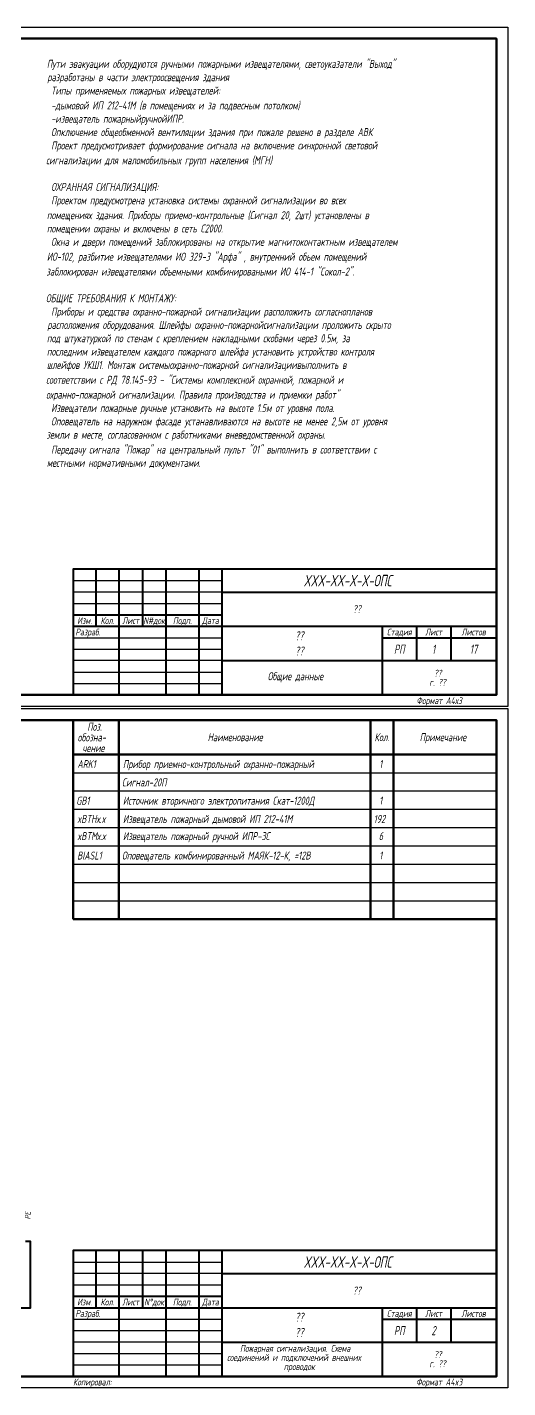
# Model space of a CAD drawing. Extents: x 0 to 1720, y -2086 to 3873.
# Drawn here: x 420 to 630, y 3278 to 3873 of the extents above; entities that cross this region are included whole.
import ezdxf
from ezdxf.enums import TextEntityAlignment as Align

# ---------------------------------------------------------------- set-up
doc = ezdxf.new("R2010")
doc.units = 0
doc.layers.add('EL_DEVICE', color=1, linetype='Continuous', lineweight=40)
doc.layers.add('TABLE', color=7, linetype='Continuous', lineweight=50)
for name, color, linetype in [('FORMAT', 134, 'Continuous'), ('TEXT', 4, 'Continuous'), ('WINOSKA', 251, 'Continuous')]:
    doc.layers.add(name, color=color, linetype=linetype)
doc.styles.add('R2_5', font='romant.shx', dxfattribs={"width": 0.65, "oblique": 12, "height": 2.5})

msp = doc.modelspace()

# ---------------------------------------------------------------- linework, layer by layer
at = {"layer": 'EL_DEVICE'}
msp.add_lwpolyline([(385.41, 3342), (379.41, 3342), (379.41, 3313), (421.41, 3313), (421.41, 3342), (419.16, 3342)], dxfattribs=at)
at = {"layer": 'FORMAT', "lineweight": 40}
for p, q in [((450, 3636), (450, 3611)), ((460, 3636), (460, 3581)), ((470.31, 3636), (470.31, 3611)), ((480.5, 3636), (480.5, 3581)), ((495, 3636), (495, 3581)), ((505, 3636), (505, 3581)), ((505, 3626), (625, 3626)), ((440, 3616), (505, 3616)), ((440, 3611), (625, 3611)), ((575.08, 3611), (575.08, 3581)), ((575.08, 3606), (625, 3606)), ((590.08, 3611), (590.08, 3596)), ((605.08, 3611), (605.08, 3596)), ((505, 3596), (625, 3596)), ((450, 3338), (450, 3313)), ((460, 3338), (460, 3283)), ((470.31, 3338), (470.31, 3313)), ((480.5, 3338), (480.5, 3283)), ((495, 3338), (495, 3283)), ((505, 3338), (505, 3283)), ((505, 3328), (625, 3328)), ((440, 3318), (505, 3318)), ((440, 3313), (625, 3313)), ((575.08, 3313), (575.08, 3283)), ((590.08, 3313), (590.08, 3298)), ((605.08, 3313), (605.08, 3298)), ((575.08, 3308), (625, 3308)), ((505, 3298), (625, 3298))]:
    msp.add_line(p, q, dxfattribs=at)
at = {"layer": 'FORMAT', "lineweight": -3}
for p, q in [((440, 3631), (505, 3631)), ((505, 3626), (440, 3626)), ((440, 3621), (505, 3621)), ((440, 3606), (505, 3606)), ((440, 3601), (505, 3601)), ((505, 3596), (440, 3596)), ((440, 3591), (505, 3591)), ((440, 3586), (505, 3586)), ((440, 3333), (505, 3333)), ((505, 3328), (440, 3328)), ((440, 3323), (505, 3323)), ((440, 3308), (505, 3308)), ((440, 3303), (505, 3303)), ((505, 3298), (440, 3298)), ((440, 3293), (505, 3293)), ((440, 3288), (505, 3288))]:
    msp.add_line(p, q, dxfattribs=at)
at = {"layer": 'FORMAT'}
for points in [[(0, 3873), (630, 3873), (630, 3576), (0, 3576)], [(0, 3575), (630, 3575), (630, 3278), (0, 3278)]]:
    msp.add_lwpolyline(points, close=True, dxfattribs=at)
at = {"layer": 'FORMAT', "lineweight": 50}
for points in [[(20, 3581), (20, 3868), (625, 3868), (625, 3581)], [(20, 3283), (20, 3570), (625, 3570), (625, 3283)]]:
    msp.add_lwpolyline(points, close=True, dxfattribs=at)
at = {"layer": 'FORMAT', "lineweight": 40}
for points in [[(440, 3581), (625, 3581), (625, 3636), (440, 3636)], [(440, 3283), (625, 3283), (625, 3338), (440, 3338)]]:
    msp.add_lwpolyline(points, close=True, dxfattribs=at)
at = {"layer": 'TABLE'}
for p, q in [((440, 3570), (440, 3483)), ((460, 3570), (460, 3483)), ((570, 3570), (570, 3483)), ((580, 3570), (580, 3483)), ((440, 3555), (625, 3555)), ((440, 3483), (625, 3483))]:
    msp.add_line(p, q, dxfattribs=at)
at = {"layer": 'WINOSKA'}
for p, q in [((440, 3547), (625, 3547)), ((440, 3539), (625, 3539)), ((440, 3531), (625, 3531)), ((440, 3523), (625, 3523)), ((440, 3515), (625, 3515)), ((440, 3507), (625, 3507)), ((440, 3499), (625, 3499)), ((440, 3491), (625, 3491))]:
    msp.add_line(p, q, dxfattribs=at)

# ---------------------------------------------------------------- texts
at = {"layer": 'FORMAT', "style": 'R2_5', "oblique": 12, "width": 0.65}
for s, p in [('Изм.', (445, 3612)), ('Кол.', (455, 3612)), ('Лист', (465.16, 3612)), ('N#док', (475.41, 3612)), ('Подп.', (487.75, 3612)), ('Дата', (500, 3612)), ('Изм.', (445, 3314)), ('Кол.', (455, 3314)), ('Лист', (465.16, 3314)), ('N%%dдок', (475.41, 3314)), ('Подп.', (487.75, 3314)), ('Дата', (500, 3314))]:
    msp.add_text(s, height=3, dxfattribs=at).set_placement(p, align=Align.CENTER)
for s, p in [('Разраб.', (441, 3607)), ('г. ??', (595.74, 3585)), ('??', (597.79, 3589)), ('Разраб.', (441, 3309)), ('??', (597.79, 3291)), ('г. ??', (595.74, 3287))]:
    msp.add_text(s, height=3, dxfattribs=at).set_placement(p)
for s, height, p in [('Стадия', 3, (582.58, 3608.5)), ('Лист', 3, (597.58, 3608.5)), ('Листов', 3, (615.04, 3608.5)), ('РП', 4, (582.58, 3601)), ('Формат А4х3', 3, (600.04, 3578.5)), ('Стадия', 3, (582.58, 3310.5)), ('Лист', 3, (597.58, 3310.5)), ('Листов', 3, (615.04, 3310.5)), ('РП', 4, (582.58, 3303)), ('Формат А4x3', 3, (600.04, 3280.5))]:
    msp.add_text(s, height=height, dxfattribs=at).set_placement(p, align=Align.MIDDLE_CENTER)
msp.add_text('Копировал:', height=3, dxfattribs=at).set_placement((440, 3280.5), align=Align.MIDDLE_LEFT)
at = {"layer": 'TEXT', "style": 'R2_5', "oblique": 12, "width": 0.65}
for s, height, p in [('Пути эвакуации оборудуются ручными пожарными извещателями, светоуказатели "Выход"', 3.5, (428.53, 3855.22)), ('разработаны в части электроосвещения здания', 3.5, (428.75, 3849.39)), (' Типы применяемых пожарных извещателей:', 3.5, (428.75, 3843.55)), (' -дымовой ИП 212-41М (в помещениях и за подвесным потолком)', 3.5, (428.75, 3837.05)), (' -извещатель пожарныйручнойИПР.', 3.5, (428.75, 3831.22)), (' Опключение общеобменной вентиляции здания при пожале решено в разделе АВК', 3.5, (428.75, 3825.39)), (' Проект предусмотривает формирование сигнала на включение синхронной световой', 3.5, (428.75, 3819.55)), ('сигнализации для маломобильных групп населения (МГН)', 3.5, (428.21, 3813.05)), (' ОХРАННАЯ СИГНАЛИЗАЦИЯ:', 3.5, (428.75, 3801.39)), (' Проектом предусмотрена установка системы охранной сигнализации во всех', 3.5, (428.75, 3795.55)), ('помещениях здания. Приборы приемо-контрольные (Сигнал 20, 2шт) установлены в', 3.5, (428.53, 3789.05)), ('помещении охраны и включены в сеть С2000.', 3.5, (428.53, 3783.22)), (' Окна и двери помещений заблокированы на открытие магнитоконтактным извещателем', 3.5, (428.75, 3777.39)), ('ИО-102, разбитие извещателями ИО 329-3 "Арфа" , внутренний обьем помещений', 3.5, (428.53, 3770.89)), ('заблокирован извещателями объемными комбинироваными ИО 414-1 "Сокол-2".', 3.5, (428.32, 3764.39)), ('ОБЩИЕ ТРЕБОВАНИЯ К МОНТАЖУ:', 3.5, (428.14, 3752.72)), (' Приборы и средства охранно-пожарной сигнализации расположить согласнопланов', 3.5, (428.75, 3746.89)), ('расположения оборудования. Шлейфы охранно-пожарнойсигнализации проложить скрыто', 3.5, (428.75, 3741.05)), ('под штукатуркой по стенам с креплением накладными скобами через 0.5м, за', 3.5, (428.53, 3735.22)), ('последним извещателем каждого пожарного шлейфа установить устройство контроля', 3.5, (428.53, 3729.39)), ('шлейфов УКШ1. Монтаж системыохранно-пожарной сигнализациивыполнить в', 3.5, (428.53, 3723.55)), ('соответствии с РД 78.145-93 - "Системы комплексной охранной, пожарной и', 3.5, (428.21, 3717.05)), ('охранно-пожарной сигнализации. Правила производства и приемки работ"', 3.5, (428.21, 3710.55)), (' Извещатели пожарные ручные установить на высоте 1.5м от уровня пола.', 3.5, (428.75, 3704.72)), (' Оповещатель на наружном фасаде устанавливаются на высоте не менее 2,5м от уровня', 3.5, (428.75, 3698.89)), ('земли в месте, согласованном с работниками вневедомственной охраны.', 3.5, (428.32, 3693.05)), (' Передачу сигнала "Пожар" на центральный пульт "01" выполнить в соответствии с', 3.5, (428.75, 3686.55)), ('местными нормативными документами.', 3.5, (428.53, 3680.72)), ('XXX-XX-X-X-ОПС', 5, (540.77, 3628.5)), ('??', 3.5, (562.28, 3616.75)), ('??', 4, (537.05, 3604.83)), ('??', 4, (537.05, 3598.17)), ('Общие данные', 3.5, (525.06, 3587.42)), ('обозна-', 3.5, (442, 3560.69)), ('Поз.', 3.5, (446.2, 3565.36)), ('чение', 3.5, (444.08, 3556.02)), ('ARK1', 3.5, (441.89, 3549)), ('Прибор приемно-контрольный охранно-пожарный', 3.5, (461.78, 3549)), ('1', 3.5, (573.81, 3549)), ('Сигнал-20П', 3.5, (461.39, 3541.01)), ('GB1', 3.5, (441.39, 3533)), ('Источник вторичного электропитания Скат-1200Д', 3.5, (461.78, 3533)), ('1', 3.5, (573.81, 3533)), ('xBTHх.x', 3.5, (441.78, 3525)), ('Извещатель пожарный дымовой ИП 212-41М', 3.5, (461.78, 3525)), ('192', 3.5, (571.39, 3525)), ('xBTMх.х', 3.5, (441.78, 3517.5)), ('Извещатель пожарный ручной ИПР-3С', 3.5, (461.78, 3517.5)), ('6', 3.5, (573.6, 3517.5)), ('BIASL1', 3.5, (441.78, 3509)), ('Оповещатель комбинированный МАЯК-12-К, =12В', 3.5, (461.39, 3509)), ('1', 3.5, (573.81, 3509)), ('XXX-XX-X-X-ОПС', 5, (540.77, 3330.5)), ('??', 3.5, (562.28, 3318.75)), ('??', 4, (537.05, 3306.83)), ('??', 4, (537.05, 3300.17)), ('Пожарная сигнализация. Схема', 3, (512.97, 3293.75)), ('соединений и подключений внешних', 3, (507.29, 3289.75)), ('проводок', 3, (532.1, 3285.75))]:
    msp.add_text(s, height=height, dxfattribs=at).set_placement(p)
for s, p in [('1', (597.58, 3601)), ('17', (615.04, 3601)), ('2', (597.58, 3303))]:
    msp.add_text(s, height=4, dxfattribs=at).set_placement(p, align=Align.MIDDLE_CENTER)
at = {"layer": 'TEXT', "style": 'R2_5', "oblique": 12, "width": 0.6}
for s, p in [('Наименование', (510.85, 3560.76)), ('Кол.', (574.98, 3560.76)), ('Примечание', (601.65, 3560.76))]:
    msp.add_text(s, height=3.5, dxfattribs=at).set_placement(p, align=Align.CENTER)
at = {"layer": 'TEXT', "style": 'R2_5', "oblique": 12, "width": 0.7}
msp.add_text('PE', height=2.5, rotation=90, dxfattribs=at).set_placement((418.93, 3355), align=Align.TOP_RIGHT)

doc.saveas('drawing.dxf')
